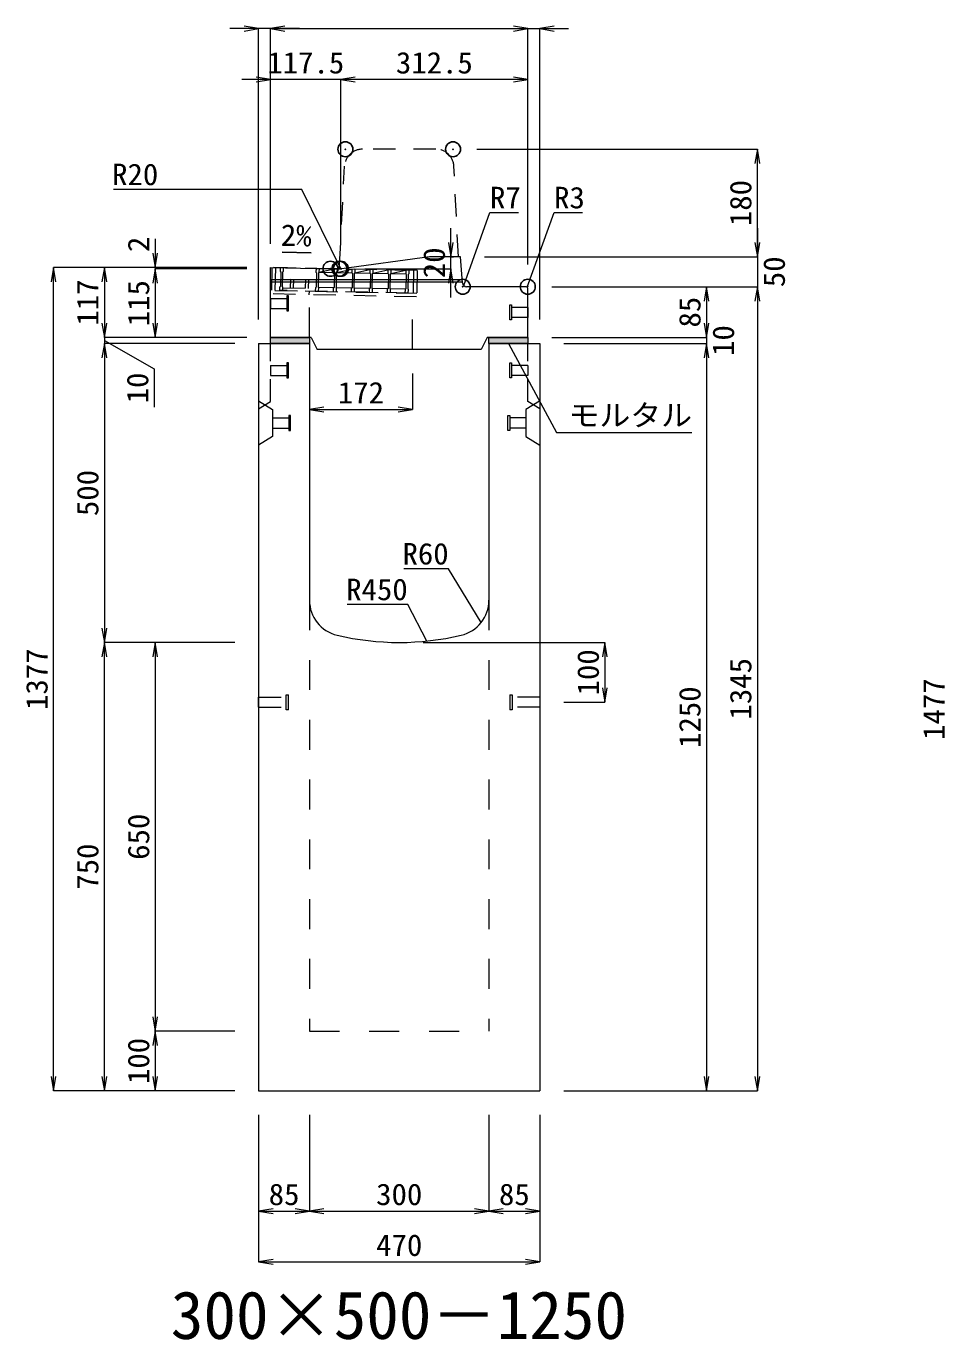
# Model space of a CAD drawing. Units: millimetres at full size. Extents: x -1809 to 57027, y -20349 to 17321.
# Drawn here: x 10776 to 12312, y -12312 to -10115 of the extents above; entities that cross this region are included whole.
import ezdxf
from ezdxf.enums import TextEntityAlignment as Align

# ---------------------------------------------------------------- set-up
doc = ezdxf.new("R2010")
doc.units = ezdxf.units.MM
doc.header["$LTSCALE"] = 50
doc.header["$PDMODE"] = 32
doc.header["$PDSIZE"] = 25
doc.linetypes.add('USER1', pattern=[2, 1, -1])
doc.linetypes.add('USER2', pattern=[1.35, 0.75, -0.6])
for name, color, linetype, lineweight in [('インサート', 3, 'USER2', 9), ('グレーチング', 7, 'USER2', 9), ('モルタル', 7, 'Continuous', 9), ('受枠', 3, 'USER2', 9), ('寸法線', 7, 'Continuous', 13), ('引出線', 4, 'Continuous', 13), ('本体', 2, 'Continuous', 13), ('目地', 132, 'Continuous', 9)]:
    doc.layers.add(name, color=color, linetype=linetype, lineweight=lineweight)
doc.layers.add('作業エリア', color=11, linetype='Continuous')
doc.layers.add('文字', color=7, linetype='Continuous')
doc.styles.add('ＭＳ 明朝', font='')
doc.styles.get('ＭＳ 明朝').set_extended_font_data('MS Mincho')

# ---------------------------------------------------------------- blocks, each defined once
blk = doc.blocks.new('open_arrow')
at = {"color": 0, "linetype": 'Continuous', "lineweight": -2}
blk.add_lwpolyline([(7.5, 1.25), (0, 0), (7.5, -1.25)], dxfattribs=at)

msp = doc.modelspace()

# ---------------------------------------------------------------- hatches: boundary and pattern name
at = {"layer": 'モルタル'}
for points in [[(11250, -10646.05), (11250, -10636.05), (11185, -10636.05), (11185, -10646.05)], [(11615, -10646.05), (11615, -10636.05), (11550, -10636.05), (11550, -10646.05)]]:
    msp.add_hatch(color=256, dxfattribs=at).paths.add_polyline_path(points)

# ---------------------------------------------------------------- linework, layer by layer
at = {"layer": 'インサート'}
for p, q in [((11215, -10566.55), (11212, -10566.55)), ((11212, -10566.55), (11212, -10591.55)), ((11215, -10591.55), (11215, -10566.55)), ((11185, -10570.55), (11212, -10570.55)), ((11185, -10570.55), (11185, -10587.55)), ((11185, -10587.55), (11212, -10587.55)), ((11585, -10581.55), (11588, -10581.55)), ((11585, -10606.55), (11585, -10581.55)), ((11588, -10581.55), (11588, -10606.55)), ((11615, -10585.55), (11588, -10585.55)), ((11615, -10585.55), (11615, -10602.55)), ((11212, -10591.55), (11215, -10591.55)), ((11588, -10606.55), (11585, -10606.55)), ((11615, -10602.55), (11588, -10602.55)), ((11185, -10682.55), (11212, -10682.55)), ((11185, -10682.55), (11185, -10699.55)), ((11215, -10678.55), (11212, -10678.55)), ((11212, -10678.55), (11212, -10703.55)), ((11215, -10703.55), (11215, -10678.55)), ((11585, -10678.55), (11588, -10678.55)), ((11585, -10703.55), (11585, -10678.55)), ((11588, -10678.55), (11588, -10703.55)), ((11615, -10682.55), (11588, -10682.55)), ((11615, -10682.55), (11615, -10699.55)), ((11185, -10699.55), (11212, -10699.55)), ((11212, -10703.55), (11215, -10703.55)), ((11588, -10703.55), (11585, -10703.55)), ((11615, -10699.55), (11588, -10699.55)), ((11188.2, -10770.55), (11215.2, -10770.55)), ((11188.2, -10770.55), (11188.2, -10787.55)), ((11218.2, -10766.55), (11215.2, -10766.55)), ((11215.2, -10766.55), (11215.2, -10791.55)), ((11218.2, -10791.55), (11218.2, -10766.55)), ((11581.8, -10766.55), (11584.8, -10766.55)), ((11581.8, -10791.55), (11581.8, -10766.55)), ((11584.8, -10766.55), (11584.8, -10791.55)), ((11611.8, -10770.55), (11584.8, -10770.55)), ((11611.8, -10770.55), (11611.8, -10787.55)), ((11188.2, -10787.55), (11215.2, -10787.55)), ((11215.2, -10791.55), (11218.2, -10791.55)), ((11584.8, -10791.55), (11581.8, -10791.55)), ((11611.8, -10787.55), (11584.8, -10787.55)), ((11165, -11237.55), (11211, -11237.55)), ((11165, -11254.55), (11165, -11237.55)), ((11211, -11258.55), (11211, -11233.55)), ((11211, -11233.55), (11215, -11233.55)), ((11215, -11258.55), (11215, -11233.55)), ((11585, -11233.55), (11589, -11233.55)), ((11585, -11233.55), (11585, -11258.55)), ((11589, -11233.55), (11589, -11258.55)), ((11635, -11237.55), (11589, -11237.55)), ((11635, -11237.55), (11635, -11254.55)), ((11165, -11254.55), (11211, -11254.55)), ((11215, -11258.55), (11211, -11258.55)), ((11589, -11258.55), (11585, -11258.55)), ((11635, -11254.55), (11589, -11254.55))]:
    msp.add_line(p, q, dxfattribs=at)
at = {"layer": 'グレーチング'}
for p, q in [((11201, -10519.37), (11200.88, -10525.37)), ((11415.95, -10523.67), (11201, -10519.37)), ((11206, -10519.47), (11205.88, -10525.47)), ((11260.98, -10520.57), (11260.86, -10526.57)), ((11265.98, -10520.67), (11265.86, -10526.67)), ((11265.86, -10526.67), (11290.98, -10521.17)), ((11290.98, -10521.17), (11290.86, -10527.17)), ((11295.98, -10521.27), (11295.86, -10527.27)), ((11295.86, -10527.27), (11320.97, -10521.77)), ((11320.97, -10521.77), (11320.85, -10527.77)), ((11325.97, -10521.87), (11325.85, -10527.87)), ((11325.85, -10527.87), (11350.97, -10522.37)), ((11350.97, -10522.37), (11350.85, -10528.37)), ((11355.97, -10522.47), (11355.85, -10528.47)), ((11355.85, -10528.47), (11380.96, -10522.97)), ((11380.96, -10522.97), (11380.84, -10528.97)), ((11385.96, -10523.07), (11385.84, -10529.07)), ((11200.88, -10525.37), (11201.86, -10526.39)), ((11201.86, -10526.39), (11201.38, -10550.39)), ((11204.86, -10526.45), (11204.38, -10550.45)), ((11205.88, -10525.47), (11204.86, -10526.45)), ((11218.12, -10538.22), (11217.82, -10553.22)), ((11218.12, -10538.22), (11248.12, -10538.82)), ((11223.12, -10538.32), (11222.82, -10553.32)), ((11243.12, -10538.72), (11242.82, -10553.72)), ((11248.12, -10538.82), (11247.82, -10553.82)), ((11260.86, -10526.57), (11261.84, -10527.59)), ((11261.84, -10527.59), (11261.36, -10551.59)), ((11264.84, -10527.65), (11264.36, -10551.65)), ((11265.86, -10526.67), (11264.84, -10527.65)), ((11265.86, -10526.67), (11290.86, -10527.17)), ((11290.86, -10527.17), (11291.84, -10528.19)), ((11291.84, -10528.19), (11291.36, -10552.19)), ((11294.84, -10528.25), (11294.36, -10552.25)), ((11295.86, -10527.27), (11294.84, -10528.25)), ((11295.86, -10527.27), (11320.85, -10527.77)), ((11320.85, -10527.77), (11321.83, -10528.79)), ((11321.83, -10528.79), (11321.35, -10552.79)), ((11324.83, -10528.85), (11324.35, -10552.85)), ((11325.85, -10527.87), (11324.83, -10528.85)), ((11325.85, -10527.87), (11350.85, -10528.37)), ((11350.85, -10528.37), (11351.83, -10529.39)), ((11351.83, -10529.39), (11351.35, -10553.39)), ((11354.83, -10529.45), (11354.35, -10553.45)), ((11355.85, -10528.47), (11354.83, -10529.45)), ((11355.85, -10528.47), (11380.84, -10528.97)), ((11380.84, -10528.97), (11381.82, -10529.99)), ((11381.82, -10529.99), (11381.34, -10553.99)), ((11384.82, -10530.05), (11384.34, -10554.05)), ((11385.84, -10529.07), (11384.82, -10530.05)), ((11385.84, -10529.07), (11410.95, -10523.57)), ((11385.84, -10529.07), (11410.83, -10529.57)), ((11410.95, -10523.57), (11410.83, -10529.57)), ((11410.83, -10529.57), (11411.81, -10530.59)), ((11411.81, -10530.59), (11411.33, -10554.59)), ((11414.81, -10530.65), (11414.33, -10554.65)), ((11415.83, -10529.67), (11414.81, -10530.65)), ((11415.95, -10523.67), (11415.83, -10529.67)), ((11200.24, -10557.37), (11200.36, -10551.37)), ((11415.19, -10561.67), (11200.24, -10557.37)), ((11200.36, -10551.37), (11201.38, -10550.39)), ((11205.36, -10551.47), (11204.38, -10550.45)), ((11205.24, -10557.47), (11205.36, -10551.47)), ((11205.33, -10552.97), (11260.31, -10554.07)), ((11260.22, -10558.57), (11260.34, -10552.57)), ((11260.34, -10552.57), (11261.36, -10551.59)), ((11264.36, -10551.65), (11291.36, -10552.19)), ((11265.34, -10552.67), (11264.36, -10551.65)), ((11265.22, -10558.67), (11265.34, -10552.67)), ((11290.22, -10559.17), (11290.34, -10553.17)), ((11290.34, -10553.17), (11291.36, -10552.19)), ((11295.34, -10553.27), (11294.36, -10552.25)), ((11294.36, -10552.25), (11321.35, -10552.79)), ((11295.22, -10559.27), (11295.34, -10553.27)), ((11320.21, -10559.77), (11320.33, -10553.77)), ((11320.33, -10553.77), (11321.35, -10552.79)), ((11325.33, -10553.87), (11324.35, -10552.85)), ((11324.35, -10552.85), (11351.35, -10553.39)), ((11325.21, -10559.87), (11325.33, -10553.87)), ((11350.21, -10560.37), (11350.33, -10554.37)), ((11350.33, -10554.37), (11351.35, -10553.39)), ((11355.33, -10554.47), (11354.35, -10553.45)), ((11354.35, -10553.45), (11381.34, -10553.99)), ((11355.21, -10560.47), (11355.33, -10554.47)), ((11380.2, -10560.97), (11380.32, -10554.97)), ((11380.32, -10554.97), (11381.34, -10553.99)), ((11385.32, -10555.07), (11384.34, -10554.05)), ((11384.34, -10554.05), (11411.33, -10554.59)), ((11385.2, -10561.07), (11385.32, -10555.07)), ((11410.19, -10561.57), (11410.31, -10555.57)), ((11410.31, -10555.57), (11411.33, -10554.59)), ((11415.31, -10555.67), (11414.33, -10554.65)), ((11415.19, -10561.67), (11415.31, -10555.67))]:
    msp.add_line(p, q, dxfattribs=at)
at = {"layer": 'モルタル'}
for points in [[(11185, -10636.05), (11250, -10636.05), (11250, -10646.05), (11185, -10646.05)], [(11550, -10636.05), (11615, -10636.05), (11615, -10646.05), (11550, -10646.05)]]:
    msp.add_lwpolyline(points, close=True, dxfattribs=at)
at = {"layer": '作業エリア'}
for p in [(11310, -10321.05), (11490, -10321.05), (11285, -10521.05), (11300, -10521.05), (11302.5, -10521.05), (11506.25, -10551.05), (11615, -10551.05)]:
    msp.add_point(p, dxfattribs=at)
at = {"layer": '受枠'}
for p, q in [((11187, -10519.09), (11186.12, -10563.08)), ((11429.95, -10523.95), (11187, -10519.09)), ((11193, -10519.21), (11192.24, -10557.21)), ((11423.95, -10523.83), (11423.19, -10561.83)), ((11429.95, -10523.95), (11429.07, -10567.94)), ((11429.07, -10567.94), (11186.12, -10563.08)), ((11192.24, -10557.21), (11429.19, -10561.95)), ((11249.23, -10558.35), (11249.11, -10564.34))]:
    msp.add_line(p, q, dxfattribs=at)
at = {"layer": '寸法線'}
for p, q in [((11233, -10119.38), (11117, -10119.38)), ((11165, -10606.03), (11165, -10119.38)), ((11185, -10119.38), (11615, -10119.38)), ((11185, -10479.03), (11185, -10119.38)), ((11185, -10479.03), (11185, -10119.38)), ((11567, -10119.38), (11683, -10119.38)), ((11615, -10511.03), (11615, -10119.38)), ((11615, -10511.03), (11615, -10119.38)), ((11635, -10606.03), (11635, -10119.38)), ((11350.5, -10204.38), (11137, -10204.38)), ((11185, -10479.03), (11185, -10204.38)), ((11615, -10204.38), (11302.5, -10204.38)), ((11302.5, -10481.03), (11302.5, -10204.38)), ((11302.5, -10481.03), (11302.5, -10204.38)), ((11615, -10514.03), (11615, -10204.38)), ((11530.02, -10321.05), (11998.78, -10321.05)), ((11998.78, -10501.05), (11998.78, -10321.05)), ((11486.36, -10569.05), (11486.36, -10453.05)), ((11998.78, -10453.05), (11998.78, -10599.05)), ((10992.06, -10471.05), (10992.06, -10569.05)), ((11486.36, -10501.05), (11490.52, -10501.05)), ((11542.52, -10501.05), (11998.78, -10501.05)), ((11542.52, -10501.05), (11998.78, -10501.05)), ((10822.06, -11896.05), (10822.06, -10519.05)), ((11144.98, -10519.05), (10822.06, -10519.05)), ((10907.06, -10519.05), (10907.06, -10636.05)), ((11144.98, -10519.05), (10907.06, -10519.05)), ((11144.98, -10519.05), (10992.06, -10519.05)), ((11144.98, -10521.05), (10992.06, -10521.05)), ((10992.06, -10521.05), (10992.06, -10636.05)), ((11144.98, -10521.05), (10992.06, -10521.05)), ((11342.52, -10521.05), (11486.36, -10521.05)), ((11655.02, -10551.05), (11998.78, -10551.05)), ((11655.02, -10551.05), (11913.78, -10551.05)), ((11655.02, -10551.05), (11998.78, -10551.05)), ((11913.78, -10551.05), (11913.78, -10636.05)), ((11998.78, -10551.05), (11998.78, -11896.05)), ((10907.06, -10588.05), (10907.06, -10694.05)), ((11913.78, -10588.05), (11913.78, -10694.05)), ((11144.98, -10636.05), (10907.06, -10636.05)), ((11144.98, -10636.05), (10907.06, -10636.05)), ((10907.06, -10641.05), (10990.47, -10688.34)), ((11124.98, -10646.05), (10907.06, -10646.05)), ((10907.06, -10646.05), (10907.06, -11146.05)), ((11124.98, -10646.05), (10907.06, -10646.05)), ((11144.98, -10636.05), (10992.06, -10636.05)), ((11655.02, -10636.05), (11913.78, -10636.05)), ((11655.02, -10636.05), (11913.78, -10636.05)), ((11675.02, -10646.05), (11913.78, -10646.05)), ((11675.02, -10646.05), (11913.78, -10646.05)), ((11913.78, -10646.05), (11913.78, -11896.05)), ((10990.47, -10688.34), (10990.47, -10752.41)), ((11422, -10696.07), (11422, -10756.28)), ((11250, -10756.28), (11422, -10756.28)), ((11124.98, -11146.05), (10907.06, -11146.05)), ((10907.06, -11896.05), (10907.06, -11146.05)), ((11124.98, -11146.05), (10907.06, -11146.05)), ((10992.06, -11146.05), (10992.06, -11796.05)), ((11124.98, -11146.05), (10992.06, -11146.05)), ((11440.02, -11146.05), (11743.78, -11146.05)), ((11743.78, -11146.05), (11743.78, -11246.05)), ((11675.02, -11246.05), (11743.78, -11246.05)), ((11124.98, -11796.05), (10992.06, -11796.05)), ((10992.06, -11796.05), (10992.06, -11896.05)), ((11124.98, -11796.05), (10992.06, -11796.05)), ((11124.98, -11896.05), (10822.06, -11896.05)), ((11124.98, -11896.05), (10907.06, -11896.05)), ((11124.98, -11896.05), (10992.06, -11896.05)), ((11675.02, -11896.05), (11913.78, -11896.05)), ((11675.02, -11896.05), (11998.78, -11896.05)), ((11165, -11936.07), (11165, -12097.21)), ((11165, -11936.07), (11165, -12182.21)), ((11250, -11936.07), (11250, -12097.21)), ((11250, -11936.07), (11250, -12097.21)), ((11550, -11936.07), (11550, -12097.21)), ((11550, -11936.07), (11550, -12097.21)), ((11635, -11936.07), (11635, -12097.21)), ((11635, -11936.07), (11635, -12182.21)), ((11165, -12097.21), (11250, -12097.21)), ((11250, -12097.21), (11550, -12097.21)), ((11550, -12097.21), (11635, -12097.21)), ((11165, -12182.21), (11635, -12182.21))]:
    msp.add_line(p, q, dxfattribs=at)
at = {"layer": '引出線'}
for points in [[(11302.5, -10521.01), (11237.16, -10388.31), (11057.16, -10388.31), (10922.49, -10388.31)], [(11507.98, -10549.19), (11551.78, -10427.12), (11599.71, -10427.12)], [(11614.12, -10551.93), (11658.9, -10427.12), (11706.63, -10427.12)], [(11252.93, -10494.47), (11204.19, -10493.5), (11252.93, -10494.47)], [(11582.5, -10646.05), (11663.13, -10795.08), (11889.05, -10795.08)], [(11537.07, -11112.74), (11482.66, -11022.84), (11407.98, -11022.84)], [(11446.44, -11143.65), (11414.22, -11082.51), (11313.21, -11082.51)]]:
    msp.add_lwpolyline(points, dxfattribs=at)
at = {"layer": '本体', "linetype": 'USER2'}
for p, q in [((11461.46, -10321.05), (11338.54, -10321.05)), ((11300.33, -10514.4), (11308.57, -10349.56)), ((11499, -10501.05), (11491.43, -10349.56))]:
    msp.add_line(p, q, dxfattribs=at)
at = {"layer": '本体'}
for p, q in [((11450.5, -10501.05), (11303.83, -10520.87)), ((11502.5, -10501.05), (11450.5, -10501.05)), ((11505.76, -10544.58), (11502.5, -10501.05)), ((11185, -10636.05), (11185, -10519.05)), ((11185, -10519.05), (11285, -10521.05)), ((11285, -10521.05), (11301.15, -10521.05)), ((11612, -10551.05), (11512.74, -10551.05)), ((11615, -10636.05), (11615, -10554.05)), ((11165, -10646.05), (11165, -11896.05)), ((11165, -10646.05), (11250, -10646.05)), ((11253, -10636.05), (11185, -10636.05)), ((11250, -10646.05), (11250, -11075.53)), ((11253, -10636.05), (11263, -10656.05)), ((11547, -10636.05), (11537, -10656.05)), ((11615, -10636.05), (11547, -10636.05)), ((11550, -10646.05), (11550, -11075.53)), ((11550, -10646.05), (11635, -10646.05)), ((11635, -10646.05), (11635, -11896.05)), ((11537, -10656.05), (11263, -10656.05)), ((11165, -11896.05), (11635, -11896.05))]:
    msp.add_line(p, q, dxfattribs=at)
at = {"layer": '本体', "linetype": 'USER1'}
for p, q in [((11250, -10636.05), (11250, -10558.36)), ((11422, -10656.05), (11422, -10561.8))]:
    msp.add_line(p, q, dxfattribs=at)
at = {"layer": '本体', "linetype": 'USER2', "lineweight": 9}
for p, q in [((11185, -10743.05), (11185, -10646.05)), ((11615, -10743.05), (11615, -10646.05)), ((11165, -10755.55), (11185, -10743.05)), ((11635, -10755.55), (11615, -10743.05))]:
    msp.add_line(p, q, dxfattribs=at)
at = {"layer": '本体', "lineweight": 9}
for p, q in [((11165, -10742.05), (11188.2, -10756.55)), ((11634.58, -10742.31), (11611.8, -10756.55)), ((11188.2, -10756.55), (11188.2, -10801.55)), ((11611.8, -10756.55), (11611.8, -10801.55)), ((11188.2, -10801.55), (11165, -10816.05)), ((11611.8, -10801.55), (11635, -10816.05))]:
    msp.add_line(p, q, dxfattribs=at)
at = {"layer": '本体', "linetype": 'USER1', "lineweight": 15}
for p, q in [((11250, -11075.53), (11250, -11796.05)), ((11550, -11075.53), (11550, -11796.05)), ((11250, -11796.05), (11550, -11796.05))]:
    msp.add_line(p, q, dxfattribs=at)
at = {"layer": '本体', "linetype": 'USER2'}
for centre, radius, start, end in [((11338.54, -10351.05), 30, 90, 177.13759), ((11461.46, -10351.05), 30, 2.86241, 90), ((11293.34, -10514.05), 7, 270, 357.13759)]:
    msp.add_arc(centre, radius, start, end, dxfattribs=at)
at = {"layer": '本体'}
for centre, radius, start, end in [((11301.15, -10501.05), 20, 270, 277.69605), ((11512.74, -10544.05), 7, 184.28915, 270), ((11612, -10554.05), 3, 0, 90), ((11310, -11075.53), 60, 180, 256.65764), ((11490, -11075.53), 60, 283.34236, 0), ((11400, -10696.05), 450, 256.65764, 283.34236)]:
    msp.add_arc(centre, radius, start, end, dxfattribs=at)
at = {"layer": '目地'}
for p, q in [((11185, -10539.05), (11505.35, -10539.05)), ((11185, -10543.05), (11505.65, -10543.05))]:
    msp.add_line(p, q, dxfattribs=at)

# ---------------------------------------------------------------- block references
at = {"layer": '寸法線', "xscale": 3.2, "yscale": 3.2}
for p, rotation in [((11165, -10119.38), 180), ((11615, -10119.38), 180), ((11615, -10119.38), 180), ((11185, -10204.38), 180), ((11615, -10204.38), 180), ((11998.78, -10321.05), 270), ((11486.36, -10501.05), 90), ((11998.78, -10501.05), 90), ((11998.78, -10501.05), 90), ((10992.06, -10519.05), 90), ((10822.06, -10519.05), 270), ((10907.06, -10519.05), 270), ((10992.06, -10521.05), 270), ((10992.06, -10521.05), 270), ((11486.36, -10521.05), 270), ((11913.78, -10551.05), 270), ((11998.78, -10551.05), 270), ((11998.78, -10551.05), 270), ((10907.06, -10636.05), 90), ((10907.06, -10636.05), 90), ((10992.06, -10636.05), 90), ((11913.78, -10636.05), 90), ((11913.78, -10636.05), 90), ((10907.06, -10646.05), 270), ((10907.06, -10646.05), 270), ((11913.78, -10646.05), 270), ((11913.78, -10646.05), 270), ((11422, -10756.28), 180), ((10907.06, -11146.05), 90), ((10907.06, -11146.05), 270), ((10992.06, -11146.05), 270), ((11743.78, -11146.05), 270), ((11743.78, -11246.05), 90), ((10992.06, -11796.05), 90), ((10992.06, -11796.05), 270), ((10822.06, -11896.05), 90), ((10907.06, -11896.05), 90), ((10992.06, -11896.05), 90), ((11913.78, -11896.05), 90), ((11998.78, -11896.05), 90), ((11250, -12097.21), 180), ((11550, -12097.21), 180), ((11635, -12097.21), 180), ((11635, -12182.21), 180)]:
    msp.add_blockref('open_arrow', p, dxfattribs=dict(at, rotation=rotation))
for p in [(11185, -10119.38), (11185, -10119.38), (11635, -10119.38), (11302.5, -10204.38), (11302.5, -10204.38), (11250, -10756.28), (11165, -12097.21), (11250, -12097.21), (11550, -12097.21), (11165, -12182.21)]:
    msp.add_blockref('open_arrow', p, dxfattribs=at)
at = {"layer": '引出線', "xscale": 0.0533, "yscale": 0.0533}
for p, rotation in [((11252.93, -10494.47), 178.9), ((11302.5, -10521.01), 116.2), ((11507.98, -10549.19), 70.3), ((11614.12, -10551.93), 70.3), ((11582.5, -10646.05), 298.4), ((11537.07, -11112.74), 121.2), ((11446.44, -11143.65), 117.8)]:
    msp.add_blockref('open_arrow', p, dxfattribs=dict(at, rotation=rotation))

# ---------------------------------------------------------------- texts
at = {"layer": '寸法線', "style": 'ＭＳ 明朝', "width": 1.05}
for s, p in [('117.5', (11243.75, -10176.36)), ('312.5', (11458.75, -10176.36)), ('172', (11336, -10728.26)), ('85', (11207.5, -12069.19)), ('300', (11400, -12069.19)), ('85', (11592.5, -12069.19)), ('470', (11400, -12154.19))]:
    msp.add_text(s, height=36.03, dxfattribs=at).set_placement(p, align=Align.MIDDLE_CENTER)
for s, p in [('180', (11970.76, -10411.05)), ('2', (10964.06, -10480.2)), ('20', (11458.34, -10511.05)), ('50', (12026.8, -10526.05)), ('117', (10879.04, -10577.55)), ('115', (10964.04, -10578.55)), ('85', (11885.76, -10593.55)), ('10', (11941.8, -10641.05)), ('10', (10962.45, -10720.38)), ('500', (10879.04, -10896.05)), ('1377', (10794.04, -11207.55)), ('100', (11715.76, -11196.05)), ('1345', (11970.76, -11223.55)), ('1250', (11885.76, -11271.05)), ('1477', (12294.04, -11257.55)), ('650', (10964.04, -11471.05)), ('750', (10879.04, -11521.05)), ('100', (10964.04, -11846.05))]:
    msp.add_text(s, height=36.03, rotation=90, dxfattribs=at).set_placement(p, align=Align.MIDDLE_CENTER)
at = {"layer": '引出線', "style": 'ＭＳ 明朝', "width": 1.05}
for s, p in [('R20', (10997.16, -10345.11)), ('R60', (11482.66, -10979.64)), ('R450', (11414.22, -11039.31))]:
    msp.add_text(s, height=36.03, dxfattribs=at).set_placement(p, align=Align.TOP_RIGHT)
for s, p in [('R7', (11551.78, -10383.92)), ('R3', (11658.9, -10383.92)), ('モルタル', (11683.13, -10747.97))]:
    msp.add_text(s, height=36.03, dxfattribs=at).set_placement(p, align=Align.TOP_LEFT)
msp.add_text('2%', height=36.03, rotation=358.854, dxfattribs=at).set_placement((11253.87, -10447.58), align=Align.TOP_RIGHT)
at = {"layer": '文字', "style": 'ＭＳ 明朝'}
msp.add_text('300×500－1250', height=80.06, dxfattribs=at).set_placement((11399.52, -12271.03), align=Align.MIDDLE_CENTER)

doc.saveas('drawing.dxf')
